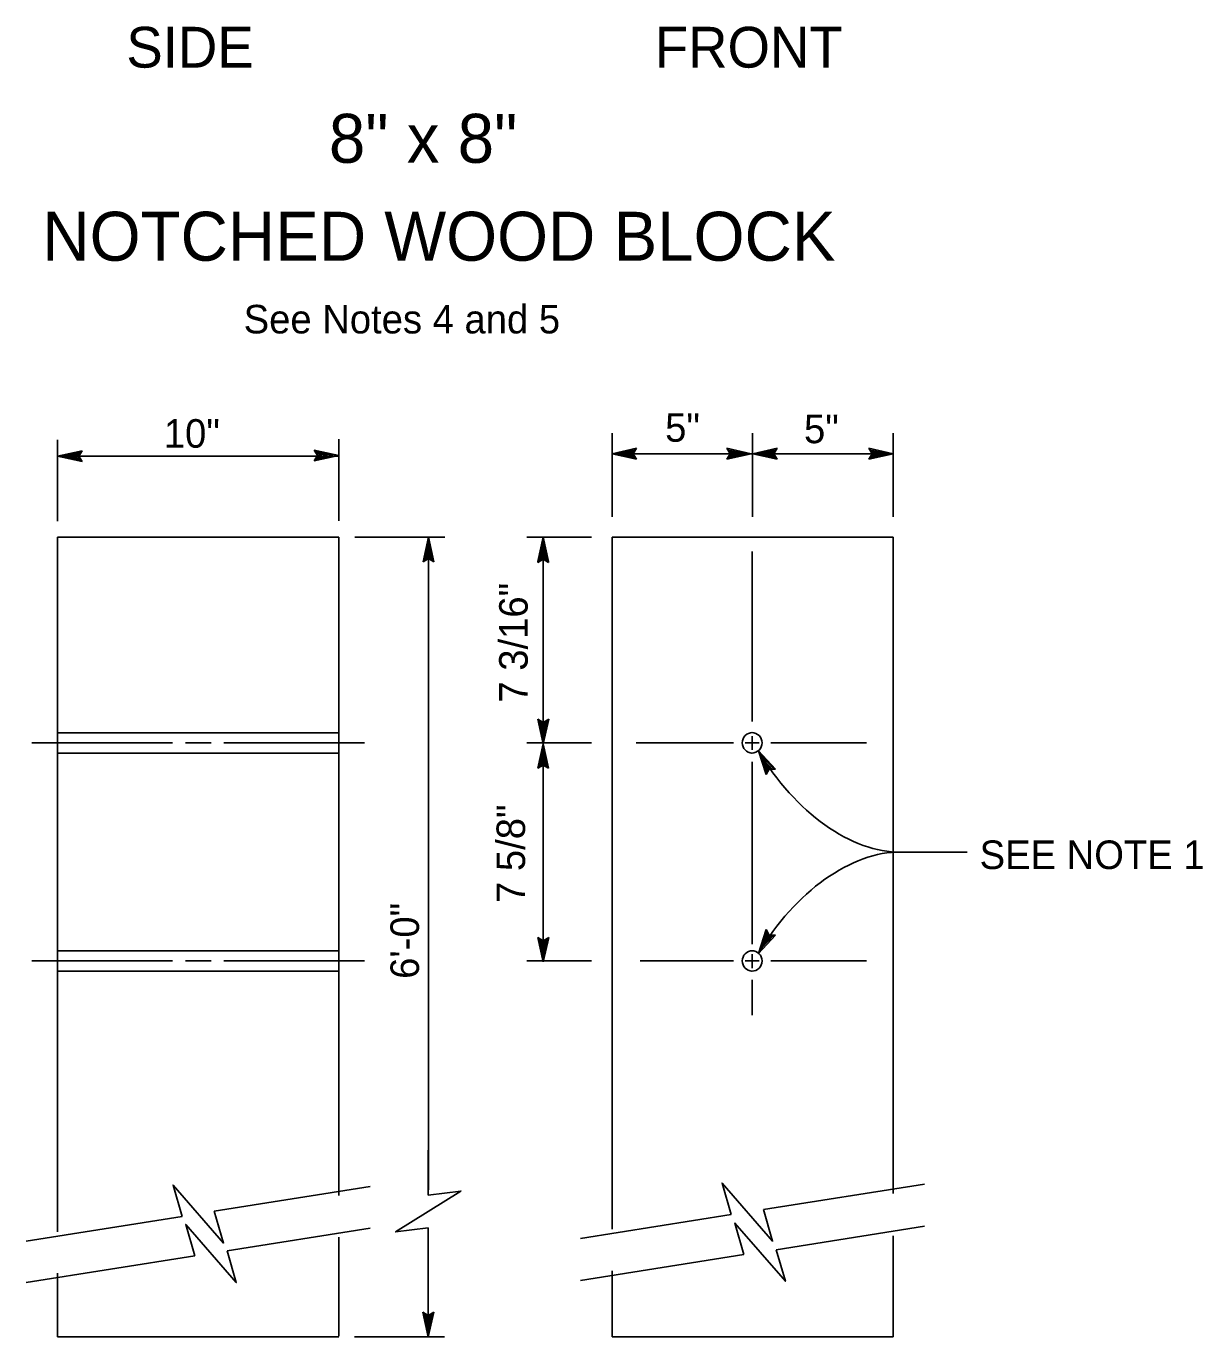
# Model space of a CAD drawing. Extents: x -894 to 866, y -476 to 714.
# Drawn here: x 76.9 to 365.2, y -18.3 to 302.9 of the extents above; entities that cross this region are included whole.
import ezdxf

# ---------------------------------------------------------------- set-up
doc = ezdxf.new("R2010")
doc.units = 0
for name, color, linetype in [('56 Stage 3 Anno', 7, 'Continuous'), ('57 Undefined', 7, 'Continuous'), ('60 Nongeo Data', 7, 'Continuous')]:
    doc.layers.add(name, color=color, linetype=linetype)

msp = doc.modelspace()

# ---------------------------------------------------------------- linework, layer by layer
at = {"layer": '56 Stage 3 Anno'}
for p, q in [((220.41, 182.61), (220.41, 203.11)), ((254.86, 182.61), (254.86, 203.11)), ((289.31, 182.61), (289.31, 203.11)), ((84.55, 181.54), (84.55, 201.51)), ((153.44, 181.61), (153.44, 201.67)), ((220.41, 198.11), (226.41, 199.44)), ((226.41, 199.44), (225.61, 198.11)), ((226.41, 199.44), (226.41, 199.44)), ((249.32, 198.11), (248.52, 199.45)), ((248.52, 199.45), (248.52, 199.45)), ((248.52, 199.45), (254.52, 198.11)), ((254.88, 198.11), (260.88, 199.44)), ((260.88, 199.44), (260.08, 198.11)), ((260.88, 199.44), (260.88, 199.44)), ((284.11, 198.11), (283.31, 199.45)), ((283.31, 199.45), (283.31, 199.45)), ((283.31, 199.45), (289.31, 198.11)), ((84.55, 197.51), (90.55, 198.84)), ((84.55, 197.51), (153.44, 197.51)), ((90.55, 196.17), (84.55, 197.51)), ((84.55, 197.51), (84.55, 197.51)), ((90.33, 196.52), (85.93, 197.51)), ((85.94, 197.51), (90.31, 198.48)), ((87.31, 197.51), (90.14, 198.13)), ((90.1, 196.88), (87.31, 197.51)), ((88.69, 197.51), (89.9, 197.77)), ((89.92, 197.23), (88.69, 197.51)), ((90.55, 198.84), (89.75, 197.51)), ((89.75, 197.51), (90.55, 196.17)), ((90.55, 198.84), (90.55, 198.84)), ((90.55, 196.17), (90.55, 196.17)), ((148.24, 197.67), (147.44, 199.01)), ((147.44, 199.01), (147.44, 199.01)), ((147.44, 199.01), (153.44, 197.67)), ((153.44, 197.67), (147.44, 196.34)), ((147.44, 196.34), (148.24, 197.67)), ((147.44, 196.34), (147.44, 196.34)), ((147.66, 198.65), (152.06, 197.67)), ((152.05, 197.66), (147.68, 196.7)), ((150.68, 197.67), (147.86, 197.04)), ((147.89, 198.29), (150.68, 197.67)), ((148.07, 197.94), (149.3, 197.67)), ((149.3, 197.67), (148.09, 197.4)), ((153.44, 197.67), (153.44, 197.67)), ((226.41, 196.77), (220.41, 198.11)), ((220.41, 198.11), (220.41, 198.11)), ((220.41, 198.11), (252.32, 198.11)), ((226.2, 197.13), (221.79, 198.11)), ((221.8, 198.11), (226.18, 199.08)), ((223.18, 198.11), (226, 198.73)), ((225.96, 197.49), (223.18, 198.11)), ((224.56, 198.11), (225.77, 198.37)), ((225.79, 197.83), (224.56, 198.11)), ((225.61, 198.11), (226.41, 196.77)), ((226.41, 196.77), (226.41, 196.77)), ((254.52, 198.11), (248.52, 196.78)), ((248.52, 196.78), (249.32, 198.11)), ((248.52, 196.78), (248.52, 196.78)), ((248.74, 199.09), (253.14, 198.11)), ((253.13, 198.11), (248.76, 197.14)), ((251.76, 198.11), (248.94, 197.49)), ((248.97, 198.73), (251.76, 198.11)), ((249.15, 198.39), (250.38, 198.11)), ((250.38, 198.11), (249.17, 197.84)), ((252.2, 198.11), (252.23, 198.11)), ((252.36, 198.11), (289.31, 198.11)), ((254.52, 198.11), (254.52, 198.11)), ((260.88, 196.77), (254.88, 198.11)), ((254.88, 198.11), (254.88, 198.11)), ((260.67, 197.13), (256.26, 198.11)), ((256.27, 198.11), (260.65, 199.08)), ((257.65, 198.11), (260.47, 198.73)), ((260.43, 197.49), (257.65, 198.11)), ((259.03, 198.11), (260.24, 198.37)), ((260.26, 197.83), (259.03, 198.11)), ((260.08, 198.11), (260.88, 196.77)), ((260.88, 196.77), (260.88, 196.77)), ((289.31, 198.11), (283.31, 196.78)), ((283.31, 196.78), (284.11, 198.11)), ((283.31, 196.78), (283.31, 196.78)), ((283.53, 199.09), (287.93, 198.11)), ((287.92, 198.11), (283.54, 197.14)), ((286.55, 198.11), (283.72, 197.49)), ((283.76, 198.73), (286.55, 198.11)), ((283.94, 198.39), (285.16, 198.11)), ((285.16, 198.11), (283.96, 197.84)), ((289.31, 198.11), (289.31, 198.11)), ((157.4, 177.61), (179.44, 177.61)), ((174.1, 171.61), (175.44, 177.61)), ((174.1, 171.61), (175.44, 177.61)), ((175.44, 177.61), (175.44, 177.61)), ((175.44, 177.61), (176.77, 171.61)), ((175.44, 177.61), (175.44, 177.61)), ((175.44, 177.61), (176.77, 171.61)), ((175.44, 17.7), (175.44, 177.61)), ((199.54, 177.67), (215.41, 177.67)), ((202.2, 171.67), (203.54, 177.67)), ((202.2, 171.43), (203.54, 177.43)), ((203.54, 177.67), (203.54, 127.24)), ((203.54, 177.67), (203.54, 177.67)), ((203.54, 177.67), (204.87, 171.67)), ((203.54, 177.43), (203.54, 177.43)), ((203.54, 177.43), (204.87, 171.43)), ((174.45, 171.82), (175.44, 176.23)), ((174.45, 171.82), (175.44, 176.23)), ((174.81, 172.06), (175.44, 174.84)), ((174.81, 172.06), (175.44, 174.84)), ((175.16, 172.23), (175.43, 173.46)), ((175.16, 172.23), (175.43, 173.46)), ((175.43, 173.46), (175.7, 172.25)), ((175.43, 173.46), (175.7, 172.25)), ((175.44, 176.22), (176.41, 171.84)), ((175.44, 176.22), (176.41, 171.84)), ((175.44, 174.84), (176.06, 172.02)), ((175.44, 174.84), (176.06, 172.02)), ((202.55, 171.89), (203.54, 176.29)), ((202.55, 171.65), (203.54, 176.05)), ((202.91, 172.12), (203.54, 174.91)), ((202.91, 171.88), (203.54, 174.67)), ((203.26, 172.3), (203.53, 173.53)), ((203.53, 173.53), (203.8, 172.32)), ((203.54, 176.28), (204.51, 171.91)), ((203.54, 176.04), (204.51, 171.66)), ((203.54, 174.91), (204.16, 172.09)), ((203.54, 174.67), (204.16, 171.84)), ((254.75, 161.1), (254.75, 174.1)), ((175.44, 172.41), (174.1, 171.61)), ((175.44, 172.41), (174.1, 171.61)), ((174.1, 171.61), (174.1, 171.61)), ((174.1, 171.61), (174.1, 171.61)), ((176.77, 171.61), (175.44, 172.41)), ((176.77, 171.61), (175.44, 172.41)), ((176.77, 171.61), (176.77, 171.61)), ((176.77, 171.61), (176.77, 171.61)), ((203.54, 172.47), (202.2, 171.67)), ((203.54, 172.23), (202.2, 171.43)), ((202.2, 171.67), (202.2, 171.67)), ((202.2, 171.43), (202.2, 171.43)), ((203.26, 172.06), (203.53, 173.28)), ((203.53, 173.28), (203.8, 172.08)), ((204.87, 171.67), (203.54, 172.47)), ((204.87, 171.43), (203.54, 172.23)), ((204.87, 171.67), (204.87, 171.67)), ((204.87, 171.43), (204.87, 171.43)), ((254.76, 161.1), (254.76, 132.43)), ((203.54, 127), (202.21, 133)), ((202.21, 133), (202.21, 133)), ((202.21, 133), (203.54, 132.2)), ((203.53, 128.39), (202.57, 132.76)), ((203.54, 129.76), (202.91, 132.58)), ((203.54, 131.14), (203.27, 132.35)), ((203.54, 132.2), (204.88, 133)), ((204.88, 133), (203.54, 127)), ((204.52, 132.78), (203.54, 128.38)), ((204.16, 132.55), (203.54, 129.76)), ((203.82, 132.37), (203.54, 131.14)), ((204.88, 133), (204.88, 133)), ((254.76, 125.49), (254.76, 128.89)), ((78.25, 127.24), (112.7, 127.24)), ((115.85, 127.24), (122.15, 127.24)), ((125.29, 127.24), (159.74, 127.24)), ((199.54, 127.24), (215.41, 127.24)), ((202.2, 121), (203.54, 127)), ((202.55, 121.21), (203.54, 125.62)), ((203.54, 127), (203.54, 127)), ((203.54, 127), (203.54, 73.53)), ((203.54, 127), (203.54, 127)), ((203.54, 127), (204.87, 121)), ((203.54, 125.61), (204.51, 121.23)), ((226.28, 127.24), (250.17, 127.24)), ((256.47, 127.24), (253.03, 127.24)), ((258.15, 119.45), (256.26, 125.3)), ((256.26, 125.3), (256.26, 125.3)), ((256.26, 125.3), (260.45, 120.81)), ((282.8, 127.24), (259.33, 127.24)), ((202.91, 121.45), (203.54, 124.23)), ((203.26, 121.62), (203.53, 122.85)), ((203.53, 122.85), (203.8, 121.64)), ((203.54, 124.23), (204.16, 121.41)), ((254.76, 118.34), (254.76, 122.59)), ((258.35, 119.82), (256.96, 124.11)), ((256.96, 124.11), (260.02, 120.83)), ((258.54, 120.21), (257.66, 122.92)), ((257.66, 122.92), (259.63, 120.81)), ((203.54, 121.8), (202.2, 121)), ((202.2, 121), (202.2, 121)), ((204.87, 121), (203.54, 121.8)), ((204.87, 121), (204.87, 121)), ((258.9, 120.82), (258.15, 119.45)), ((258.15, 119.45), (258.15, 119.45)), ((258.75, 120.53), (258.36, 121.73)), ((258.36, 121.73), (259.2, 120.83)), ((260.45, 120.81), (258.9, 120.82)), ((260.45, 120.81), (260.45, 120.81)), ((254.76, 82.12), (254.76, 118.34)), ((291.17, 100.46), (307.46, 100.46)), ((254.76, 77.92), (254.76, 82.12)), ((256.26, 75.61), (258.16, 81.45)), ((256.96, 76.81), (258.35, 81.07)), ((257.66, 77.99), (258.56, 80.74)), ((258.16, 81.45), (258.16, 81.45)), ((258.16, 81.45), (258.9, 80.09)), ((258.36, 79.18), (258.75, 80.35)), ((203.54, 73.53), (202.21, 79.53)), ((202.21, 79.53), (202.21, 79.53)), ((202.21, 79.53), (203.54, 78.73)), ((203.53, 74.92), (202.57, 79.3)), ((203.54, 76.3), (202.91, 79.12)), ((203.54, 77.68), (203.27, 78.89)), ((203.54, 78.73), (204.88, 79.53)), ((204.88, 79.53), (203.54, 73.53)), ((204.52, 79.32), (203.54, 74.91)), ((204.16, 79.08), (203.54, 76.3)), ((203.82, 78.91), (203.54, 77.68)), ((204.88, 79.53), (204.88, 79.53)), ((260.46, 80.1), (256.26, 75.61)), ((260.04, 80.09), (256.96, 76.8)), ((259.61, 80.07), (257.66, 77.99)), ((259.22, 80.1), (258.36, 79.18)), ((258.9, 80.09), (260.46, 80.1)), ((260.46, 80.1), (260.46, 80.1)), ((254.76, 72.03), (254.76, 75.43)), ((256.26, 75.61), (256.26, 75.61)), ((78.25, 73.78), (112.7, 73.78)), ((115.85, 73.78), (122.15, 73.78)), ((125.29, 73.78), (159.74, 73.78)), ((199.54, 73.78), (215.41, 73.78)), ((203.54, 73.53), (203.54, 73.53)), ((227.32, 73.78), (250.17, 73.78)), ((256.47, 73.78), (253.03, 73.78)), ((282.8, 73.78), (259.33, 73.78)), ((254.76, 60.47), (254.76, 69.12)), ((175.38, 16.39), (175.38, 27.39)), ((175.38, -2.61), (175.38, 8.39)), ((175.38, -18.33), (175.38, 6.91)), ((175.38, -18.33), (174.05, -12.33)), ((174.05, -12.33), (174.05, -12.33)), ((174.05, -12.33), (175.38, -13.13)), ((175.38, -16.94), (174.41, -12.57)), ((175.38, -15.57), (174.76, -12.75)), ((175.38, -13.13), (176.72, -12.33)), ((176.72, -12.33), (175.38, -18.33)), ((176.36, -12.55), (175.38, -16.95)), ((176, -12.78), (175.38, -15.57)), ((176.72, -12.33), (176.72, -12.33)), ((175.38, -14.19), (175.11, -12.98)), ((175.66, -12.96), (175.38, -14.19)), ((157.34, -18.33), (179.38, -18.33)), ((175.38, -18.33), (175.38, -18.33))]:
    msp.add_line(p, q, dxfattribs=at)
msp.add_lwpolyline([(175.38, 16.39), (183.38, 17.39), (167.38, 7.39), (175.38, 8.39)], dxfattribs=at)
for centre in [(254.68, 127.24), (254.68, 73.78)]:
    msp.add_arc(centre, 2.5, 268.665, 269.392, dxfattribs=at)
for centre, major_axis, start_param, end_param in [((278.62, 137.61), (-21.36, 34.66), 1.53997, 2.78947), ((278.62, 63.31), (-21.36, -34.66), 3.493715, 4.743215)]:
    msp.add_ellipse(centre, major_axis=major_axis, ratio=0.626389, start_param=start_param, end_param=end_param, dxfattribs=at)
at = {"layer": '60 Nongeo Data'}
for p, q in [((84.55, 177.61), (153.44, 177.61)), ((84.55, 7.41), (84.55, 177.61)), ((153.44, 16.33), (153.44, 177.61)), ((220.41, 8.04), (220.41, 177.61)), ((220.41, 177.61), (289.31, 177.61)), ((234.12, 177.61), (234.12, 177.67)), ((289.31, 177.61), (289.31, 16.77)), ((84.55, 129.71), (153.44, 129.71)), ((84.55, 124.71), (153.44, 124.71)), ((84.55, 76.25), (153.44, 76.25)), ((84.55, 71.25), (153.44, 71.25)), ((122.94, 12.44), (161.14, 18.48)), ((257.52, 12.86), (297, 19.1)), ((76.86, 5.11), (115.05, 11.15)), ((212.72, 5.79), (249.61, 11.62)), ((126.07, 2.73), (161.14, 8.28)), ((260.64, 3.01), (297, 8.76)), ((289.31, 6.45), (289.31, -18.33)), ((153.44, -18.17), (153.44, 6.12)), ((76.86, -5.01), (118.16, 1.52)), ((212.72, -4.51), (252.72, 1.82)), ((84.55, -18.33), (84.55, -2.7)), ((220.41, -18.33), (220.41, -2.2)), ((84.55, -18.33), (153.44, -18.33)), ((289.31, -18.33), (220.41, -18.33))]:
    msp.add_line(p, q, dxfattribs=at)
for points in [[(257.52, 12.86), (259.76, 5.08), (247.38, 19.32), (249.61, 11.62)], [(122.94, 12.44), (125.21, 4.62), (112.83, 18.86), (115.05, 11.15)], [(126.07, 2.73), (128.32, -5.03), (115.94, 9.21), (118.16, 1.52)], [(260.64, 3.01), (262.88, -4.72), (250.5, 9.52), (252.72, 1.82)]]:
    msp.add_lwpolyline(points, dxfattribs=at)
for centre, start, end in [((254.82, 127.24), 89.8082, 179.8864), ((254.68, 127.24), 270.1897, 89.8082), ((254.82, 127.24), 179.9129, 267.8471), ((254.82, 73.78), 89.8082, 179.8864), ((254.68, 73.78), 270.1897, 89.8082), ((254.82, 73.78), 179.9129, 267.8471)]:
    msp.add_arc(centre, 2.5, start, end, dxfattribs=at)

# ---------------------------------------------------------------- texts
at = {"layer": '57 Undefined'}
for s, height, p in [('SIDE', 10, (101.39, 292.73)), ('FRONT', 10, (230.88, 292.73)), ('8" x 8"', 12, (151.02, 269.4)), ('NOTCHED WOOD BLOCK', 12, (80.81, 245.4)), ('See Notes 4 and 5', 7, (130.14, 227.58)), ('10"', 7, (110.58, 199.57)), ('5"', 7, (233.42, 201.03)), ('5"', 7, (267.45, 200.68)), ('SEE NOTE 1', 7, (310.48, 96.31))]:
    msp.add_text(s, height=height, dxfattribs=at).set_placement(p)
for s, p in [('7 3/16"', (199.74, 137.11)), ('7 5/8"', (199.1, 87.99)), ('6\'-0"', (173.1, 69.39))]:
    msp.add_text(s, height=7, rotation=90, dxfattribs=at).set_placement(p)

doc.saveas('drawing.dxf')
